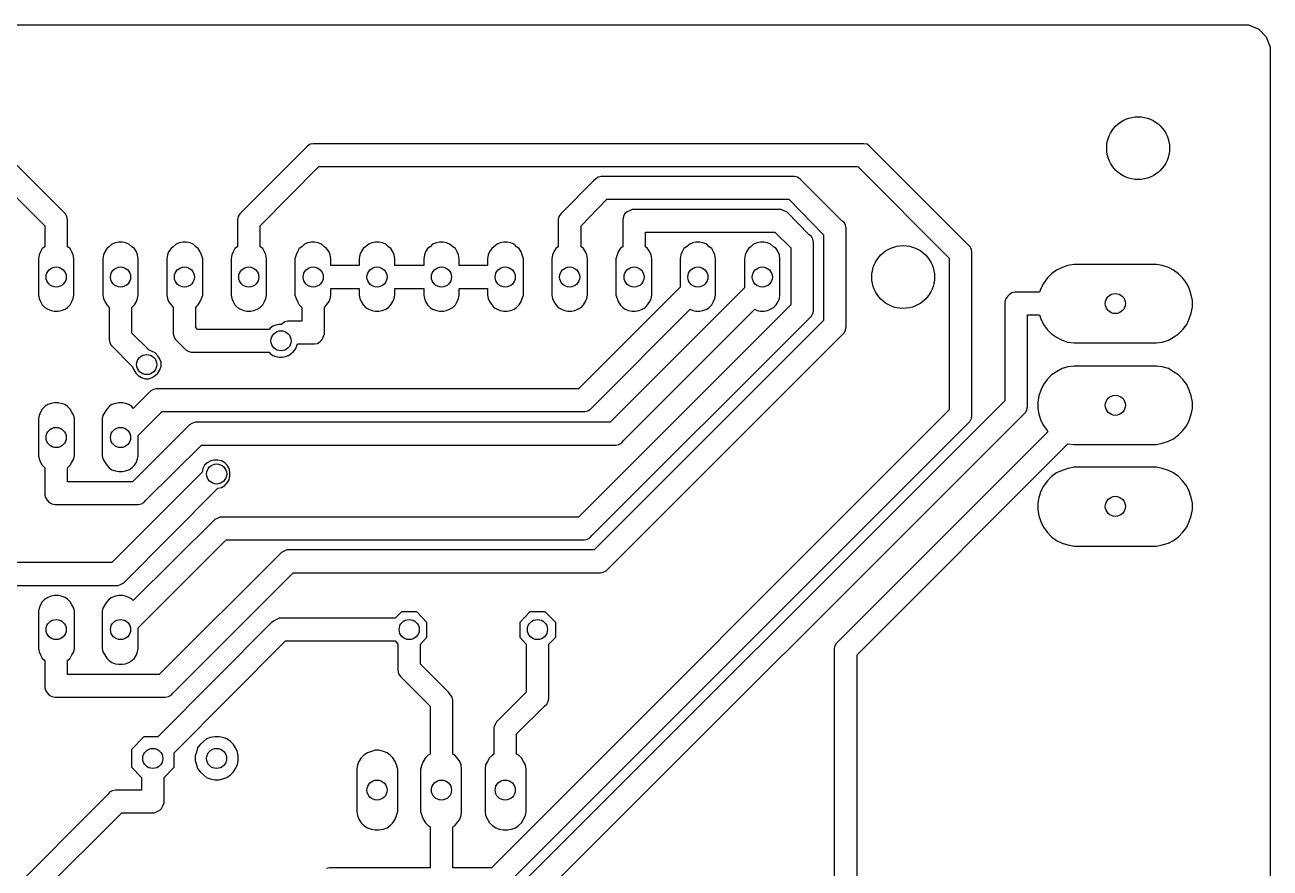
# Model space of a CAD drawing. Extents: x -4463 to -4217, y -2637 to -2584.
# Drawn here: x -4395.13 to -4345.57, y -2617.72 to -2584.17 of the extents above; entities that cross this region are included whole.
import ezdxf

# ---------------------------------------------------------------- set-up
doc = ezdxf.new("R2010")
doc.units = 0
doc.header["$MEASUREMENT"] = 0
for name, color, linetype in [('OBRYS', 7, 'Continuous'), ('SCIEZKI', 3, 'Continuous'), ('WIERCENIA', 10, 'Continuous')]:
    doc.layers.add(name, color=color, linetype=linetype)

msp = doc.modelspace()

# ---------------------------------------------------------------- linework, layer by layer
at = {"layer": 'OBRYS'}
for p, q in [((-4461.793, -2584.17), (-4346.426, -2584.17)), ((-4461.793, -2584.17), (-4346.426, -2584.17)), ((-4346.426, -2584.17), (-4346.023, -2584.346)), ((-4346.426, -2584.17), (-4346.023, -2584.346)), ((-4346.023, -2584.346), (-4345.722, -2584.648)), ((-4346.023, -2584.346), (-4345.722, -2584.648)), ((-4345.722, -2584.648), (-4345.571, -2585.05)), ((-4345.722, -2584.648), (-4345.571, -2585.05)), ((-4345.571, -2585.05), (-4345.571, -2636.537)), ((-4345.571, -2585.05), (-4345.571, -2636.537))]:
    msp.add_line(p, q, dxfattribs=at)
at = {"layer": 'SCIEZKI'}
for p, q in [((-4393.513, -2591.687), (-4397.686, -2587.539)), ((-4398.239, -2588.268), (-4394.342, -2592.165)), ((-4383.96, -2589.073), (-4386.574, -2591.687)), ((-4383.884, -2588.997), (-4383.96, -2589.073)), ((-4383.784, -2588.922), (-4383.884, -2588.997)), ((-4383.658, -2588.897), (-4383.784, -2588.922)), ((-4361.736, -2588.897), (-4383.658, -2588.897)), ((-4361.61, -2588.922), (-4361.736, -2588.897)), ((-4361.51, -2588.997), (-4361.61, -2588.922)), ((-4357.613, -2592.894), (-4361.51, -2588.997)), ((-4385.77, -2592.165), (-4383.432, -2589.802)), ((-4383.432, -2589.802), (-4361.987, -2589.802)), ((-4361.987, -2589.802), (-4358.342, -2593.447)), ((-4372.496, -2590.38), (-4373.803, -2591.687)), ((-4372.42, -2590.305), (-4372.496, -2590.38)), ((-4372.496, -2590.38), (-4372.496, -2590.38)), ((-4372.32, -2590.229), (-4372.42, -2590.305)), ((-4372.194, -2590.204), (-4372.32, -2590.229)), ((-4364.501, -2590.204), (-4372.194, -2590.204)), ((-4364.376, -2590.229), (-4364.501, -2590.204)), ((-4364.275, -2590.305), (-4364.376, -2590.229)), ((-4362.616, -2591.964), (-4364.275, -2590.305)), ((-4372.999, -2592.165), (-4371.968, -2591.109)), ((-4371.968, -2591.109), (-4364.727, -2591.109)), ((-4364.727, -2591.109), (-4363.345, -2592.517)), ((-4371.163, -2591.612), (-4371.264, -2591.687)), ((-4371.063, -2591.562), (-4371.163, -2591.612)), ((-4370.962, -2591.511), (-4371.063, -2591.562)), ((-4365.029, -2591.511), (-4370.962, -2591.511)), ((-4364.929, -2591.562), (-4365.029, -2591.511)), ((-4364.803, -2591.612), (-4364.929, -2591.562)), ((-4363.923, -2592.517), (-4364.803, -2591.612)), ((-4394.342, -2592.165), (-4394.342, -2592.995)), ((-4393.463, -2591.788), (-4393.513, -2591.687)), ((-4393.437, -2591.913), (-4393.463, -2591.788)), ((-4393.437, -2592.995), (-4393.437, -2591.913)), ((-4386.65, -2591.788), (-4386.675, -2591.913)), ((-4386.675, -2591.913), (-4386.675, -2592.995)), ((-4386.574, -2591.687), (-4386.65, -2591.788)), ((-4385.77, -2592.995), (-4385.77, -2592.165)), ((-4373.878, -2591.788), (-4373.904, -2591.913)), ((-4373.904, -2591.913), (-4373.904, -2592.995)), ((-4373.803, -2591.687), (-4373.878, -2591.788)), ((-4372.999, -2592.995), (-4372.999, -2592.165)), ((-4371.314, -2591.788), (-4371.339, -2591.913)), ((-4371.339, -2591.913), (-4371.339, -2592.995)), ((-4371.264, -2591.687), (-4371.314, -2591.788)), ((-4362.515, -2592.039), (-4362.616, -2591.964)), ((-4362.616, -2591.964), (-4362.616, -2591.964)), ((-4362.465, -2592.14), (-4362.515, -2592.039)), ((-4362.44, -2592.265), (-4362.465, -2592.14)), ((-4370.434, -2592.995), (-4370.434, -2592.416)), ((-4370.434, -2592.416), (-4365.281, -2592.416)), ((-4365.281, -2592.416), (-4364.652, -2593.045)), ((-4363.822, -2592.592), (-4363.923, -2592.517)), ((-4363.772, -2592.693), (-4363.822, -2592.592)), ((-4363.345, -2592.517), (-4363.345, -2595.936)), ((-4362.44, -2596.187), (-4362.44, -2592.265)), ((-4394.443, -2593.07), (-4394.518, -2593.196)), ((-4394.342, -2592.995), (-4394.443, -2593.07)), ((-4393.337, -2593.07), (-4393.437, -2592.995)), ((-4393.261, -2593.196), (-4393.337, -2593.07)), ((-4391.879, -2593.07), (-4391.954, -2593.196)), ((-4391.778, -2592.995), (-4391.879, -2593.07)), ((-4391.678, -2592.894), (-4391.778, -2592.995)), ((-4391.527, -2592.844), (-4391.678, -2592.894)), ((-4391.401, -2592.819), (-4391.527, -2592.844)), ((-4391.25, -2592.819), (-4391.401, -2592.819)), ((-4391.124, -2592.844), (-4391.25, -2592.819)), ((-4390.999, -2592.894), (-4391.124, -2592.844)), ((-4390.873, -2592.995), (-4390.999, -2592.894)), ((-4390.773, -2593.07), (-4390.873, -2592.995)), ((-4390.697, -2593.196), (-4390.773, -2593.07)), ((-4389.314, -2593.07), (-4389.415, -2593.196)), ((-4389.239, -2592.995), (-4389.314, -2593.07)), ((-4389.113, -2592.894), (-4389.239, -2592.995)), ((-4388.988, -2592.844), (-4389.113, -2592.894)), ((-4388.837, -2592.819), (-4388.988, -2592.844)), ((-4388.711, -2592.819), (-4388.837, -2592.819)), ((-4388.56, -2592.844), (-4388.711, -2592.819)), ((-4388.435, -2592.894), (-4388.56, -2592.844)), ((-4388.334, -2592.995), (-4388.435, -2592.894)), ((-4388.233, -2593.07), (-4388.334, -2592.995)), ((-4388.158, -2593.196), (-4388.233, -2593.07)), ((-4386.775, -2593.07), (-4386.851, -2593.196)), ((-4386.675, -2592.995), (-4386.775, -2593.07)), ((-4385.669, -2593.07), (-4385.77, -2592.995)), ((-4385.594, -2593.196), (-4385.669, -2593.07)), ((-4384.211, -2593.07), (-4384.286, -2593.196)), ((-4384.11, -2592.995), (-4384.211, -2593.07)), ((-4384.01, -2592.894), (-4384.11, -2592.995)), ((-4383.884, -2592.844), (-4384.01, -2592.894)), ((-4383.733, -2592.819), (-4383.884, -2592.844)), ((-4383.608, -2592.819), (-4383.733, -2592.819)), ((-4383.457, -2592.844), (-4383.608, -2592.819)), ((-4383.331, -2592.894), (-4383.457, -2592.844)), ((-4383.205, -2592.995), (-4383.331, -2592.894)), ((-4383.13, -2593.07), (-4383.205, -2592.995)), ((-4383.029, -2593.196), (-4383.13, -2593.07)), ((-4381.672, -2593.07), (-4381.747, -2593.196)), ((-4381.571, -2592.995), (-4381.672, -2593.07)), ((-4381.446, -2592.894), (-4381.571, -2592.995)), ((-4381.32, -2592.844), (-4381.446, -2592.894)), ((-4381.194, -2592.819), (-4381.32, -2592.844)), ((-4381.043, -2592.819), (-4381.194, -2592.819)), ((-4380.918, -2592.844), (-4381.043, -2592.819)), ((-4380.767, -2592.894), (-4380.918, -2592.844)), ((-4380.666, -2592.995), (-4380.767, -2592.894)), ((-4380.566, -2593.07), (-4380.666, -2592.995)), ((-4380.49, -2593.196), (-4380.566, -2593.07)), ((-4379.108, -2593.07), (-4379.183, -2593.196)), ((-4379.007, -2592.995), (-4379.108, -2593.07)), ((-4378.906, -2592.894), (-4379.007, -2592.995)), ((-4378.756, -2592.844), (-4378.906, -2592.894)), ((-4378.63, -2592.819), (-4378.756, -2592.844)), ((-4378.479, -2592.819), (-4378.63, -2592.819)), ((-4378.353, -2592.844), (-4378.479, -2592.819)), ((-4378.228, -2592.894), (-4378.353, -2592.844)), ((-4378.102, -2592.995), (-4378.228, -2592.894)), ((-4378.001, -2593.07), (-4378.102, -2592.995)), ((-4377.926, -2593.196), (-4378.001, -2593.07)), ((-4376.543, -2593.07), (-4376.644, -2593.196)), ((-4376.468, -2592.995), (-4376.543, -2593.07)), ((-4376.342, -2592.894), (-4376.468, -2592.995)), ((-4376.216, -2592.844), (-4376.342, -2592.894)), ((-4376.066, -2592.819), (-4376.216, -2592.844)), ((-4375.94, -2592.819), (-4376.066, -2592.819)), ((-4375.789, -2592.844), (-4375.94, -2592.819)), ((-4375.663, -2592.894), (-4375.789, -2592.844)), ((-4375.563, -2592.995), (-4375.663, -2592.894)), ((-4375.462, -2593.07), (-4375.563, -2592.995)), ((-4375.387, -2593.196), (-4375.462, -2593.07)), ((-4374.004, -2593.07), (-4374.08, -2593.196)), ((-4373.904, -2592.995), (-4374.004, -2593.07)), ((-4372.898, -2593.07), (-4372.999, -2592.995)), ((-4372.823, -2593.196), (-4372.898, -2593.07)), ((-4371.44, -2593.07), (-4371.515, -2593.196)), ((-4371.339, -2592.995), (-4371.44, -2593.07)), ((-4370.359, -2593.07), (-4370.434, -2592.995)), ((-4370.258, -2593.196), (-4370.359, -2593.07)), ((-4368.901, -2593.07), (-4368.976, -2593.196)), ((-4368.8, -2592.995), (-4368.901, -2593.07)), ((-4368.674, -2592.894), (-4368.8, -2592.995)), ((-4368.549, -2592.844), (-4368.674, -2592.894)), ((-4368.423, -2592.819), (-4368.549, -2592.844)), ((-4368.272, -2592.819), (-4368.423, -2592.819)), ((-4368.147, -2592.844), (-4368.272, -2592.819)), ((-4367.996, -2592.894), (-4368.147, -2592.844)), ((-4367.895, -2592.995), (-4367.996, -2592.894)), ((-4367.795, -2593.07), (-4367.895, -2592.995)), ((-4367.719, -2593.196), (-4367.795, -2593.07)), ((-4366.336, -2593.07), (-4366.412, -2593.196)), ((-4366.236, -2592.995), (-4366.336, -2593.07)), ((-4366.135, -2592.894), (-4366.236, -2592.995)), ((-4365.984, -2592.844), (-4366.135, -2592.894)), ((-4365.859, -2592.819), (-4365.984, -2592.844)), ((-4365.708, -2592.819), (-4365.859, -2592.819)), ((-4365.582, -2592.844), (-4365.708, -2592.819)), ((-4365.457, -2592.894), (-4365.582, -2592.844)), ((-4365.331, -2592.995), (-4365.457, -2592.894)), ((-4365.23, -2593.07), (-4365.331, -2592.995)), ((-4365.155, -2593.196), (-4365.23, -2593.07)), ((-4364.652, -2593.045), (-4364.652, -2595.307)), ((-4363.747, -2592.819), (-4363.772, -2592.693)), ((-4363.747, -2595.559), (-4363.747, -2592.819)), ((-4357.512, -2592.995), (-4357.613, -2592.894)), ((-4357.462, -2593.095), (-4357.512, -2592.995)), ((-4357.437, -2593.221), (-4357.462, -2593.095)), ((-4394.569, -2593.321), (-4394.594, -2593.472)), ((-4394.594, -2593.472), (-4394.594, -2594.93)), ((-4394.518, -2593.196), (-4394.569, -2593.321)), ((-4393.211, -2593.321), (-4393.261, -2593.196)), ((-4393.186, -2593.472), (-4393.211, -2593.321)), ((-4393.186, -2594.93), (-4393.186, -2593.472)), ((-4392.004, -2593.321), (-4392.03, -2593.472)), ((-4392.03, -2593.472), (-4392.03, -2594.93)), ((-4391.954, -2593.196), (-4392.004, -2593.321)), ((-4390.647, -2593.321), (-4390.697, -2593.196)), ((-4390.622, -2593.472), (-4390.647, -2593.321)), ((-4390.622, -2594.93), (-4390.622, -2593.472)), ((-4389.465, -2593.321), (-4389.49, -2593.472)), ((-4389.49, -2593.472), (-4389.49, -2594.93)), ((-4389.415, -2593.196), (-4389.465, -2593.321)), ((-4388.108, -2593.321), (-4388.158, -2593.196)), ((-4388.057, -2593.472), (-4388.108, -2593.321)), ((-4388.057, -2594.93), (-4388.057, -2593.472)), ((-4386.901, -2593.321), (-4386.926, -2593.472)), ((-4386.926, -2593.472), (-4386.926, -2594.93)), ((-4386.851, -2593.196), (-4386.901, -2593.321)), ((-4385.543, -2593.321), (-4385.594, -2593.196)), ((-4385.518, -2593.472), (-4385.543, -2593.321)), ((-4385.518, -2594.93), (-4385.518, -2593.472)), ((-4384.337, -2593.321), (-4384.387, -2593.472)), ((-4384.387, -2593.472), (-4384.387, -2594.93)), ((-4384.286, -2593.196), (-4384.337, -2593.321)), ((-4382.979, -2593.321), (-4383.029, -2593.196)), ((-4382.954, -2593.472), (-4382.979, -2593.321)), ((-4382.954, -2593.749), (-4382.954, -2593.472)), ((-4381.798, -2593.321), (-4381.823, -2593.472)), ((-4381.823, -2593.472), (-4381.823, -2593.749)), ((-4381.747, -2593.196), (-4381.798, -2593.321)), ((-4380.44, -2593.321), (-4380.49, -2593.196)), ((-4380.415, -2593.472), (-4380.44, -2593.321)), ((-4380.415, -2593.749), (-4380.415, -2593.472)), ((-4379.233, -2593.321), (-4379.258, -2593.472)), ((-4379.258, -2593.472), (-4379.258, -2593.749)), ((-4379.183, -2593.196), (-4379.233, -2593.321)), ((-4377.876, -2593.321), (-4377.926, -2593.196)), ((-4377.851, -2593.472), (-4377.876, -2593.321)), ((-4377.851, -2593.749), (-4377.851, -2593.472)), ((-4376.694, -2593.321), (-4376.719, -2593.472)), ((-4376.719, -2593.472), (-4376.719, -2593.749)), ((-4376.644, -2593.196), (-4376.694, -2593.321)), ((-4375.337, -2593.321), (-4375.387, -2593.196)), ((-4375.286, -2593.472), (-4375.337, -2593.321)), ((-4375.286, -2594.93), (-4375.286, -2593.472)), ((-4374.13, -2593.321), (-4374.155, -2593.472)), ((-4374.155, -2593.472), (-4374.155, -2594.93)), ((-4374.08, -2593.196), (-4374.13, -2593.321)), ((-4372.772, -2593.321), (-4372.823, -2593.196)), ((-4372.747, -2593.472), (-4372.772, -2593.321)), ((-4372.747, -2594.93), (-4372.747, -2593.472)), ((-4371.566, -2593.321), (-4371.616, -2593.472)), ((-4371.616, -2593.472), (-4371.616, -2594.93)), ((-4371.515, -2593.196), (-4371.566, -2593.321)), ((-4370.208, -2593.321), (-4370.258, -2593.196)), ((-4370.183, -2593.472), (-4370.208, -2593.321)), ((-4370.183, -2594.93), (-4370.183, -2593.472)), ((-4369.026, -2593.321), (-4369.052, -2593.472)), ((-4369.052, -2593.472), (-4369.052, -2594.603)), ((-4368.976, -2593.196), (-4369.026, -2593.321)), ((-4367.669, -2593.321), (-4367.719, -2593.196)), ((-4367.644, -2593.472), (-4367.669, -2593.321)), ((-4367.644, -2594.93), (-4367.644, -2593.472)), ((-4366.462, -2593.321), (-4366.487, -2593.472)), ((-4366.487, -2593.472), (-4366.487, -2594.629)), ((-4366.412, -2593.196), (-4366.462, -2593.321)), ((-4365.105, -2593.321), (-4365.155, -2593.196)), ((-4365.079, -2593.472), (-4365.105, -2593.321)), ((-4365.079, -2594.93), (-4365.079, -2593.472)), ((-4358.342, -2593.447), (-4358.342, -2599.481)), ((-4357.437, -2599.732), (-4357.437, -2593.221)), ((-4381.823, -2593.749), (-4382.954, -2593.749)), ((-4379.258, -2593.749), (-4380.415, -2593.749)), ((-4376.719, -2593.749), (-4377.851, -2593.749)), ((-4354.269, -2594.076), (-4354.445, -2594.252)), ((-4354.068, -2593.925), (-4354.269, -2594.076)), ((-4353.842, -2593.824), (-4354.068, -2593.925)), ((-4353.616, -2593.749), (-4353.842, -2593.824)), ((-4353.364, -2593.698), (-4353.616, -2593.749)), ((-4350.096, -2593.698), (-4353.364, -2593.698)), ((-4349.87, -2593.749), (-4350.096, -2593.698)), ((-4349.618, -2593.824), (-4349.87, -2593.749)), ((-4349.417, -2593.925), (-4349.618, -2593.824)), ((-4349.216, -2594.076), (-4349.417, -2593.925)), ((-4349.04, -2594.252), (-4349.216, -2594.076)), ((-4369.052, -2594.603), (-4373.099, -2598.651)), ((-4366.487, -2594.629), (-4371.842, -2599.983)), ((-4354.596, -2594.453), (-4354.697, -2594.654)), ((-4354.445, -2594.252), (-4354.596, -2594.453)), ((-4348.889, -2594.453), (-4349.04, -2594.252)), ((-4348.789, -2594.654), (-4348.889, -2594.453)), ((-4394.594, -2594.93), (-4394.569, -2595.056)), ((-4394.569, -2595.056), (-4394.518, -2595.182)), ((-4393.261, -2595.182), (-4393.211, -2595.056)), ((-4393.211, -2595.056), (-4393.186, -2594.93)), ((-4393.186, -2594.93), (-4393.186, -2594.93)), ((-4392.03, -2594.93), (-4392.004, -2595.056)), ((-4392.004, -2595.056), (-4391.954, -2595.182)), ((-4390.697, -2595.182), (-4390.647, -2595.056)), ((-4390.647, -2595.056), (-4390.622, -2594.93)), ((-4390.622, -2594.93), (-4390.622, -2594.93)), ((-4389.49, -2594.93), (-4389.465, -2595.056)), ((-4389.465, -2595.056), (-4389.415, -2595.182)), ((-4388.158, -2595.182), (-4388.108, -2595.056)), ((-4388.108, -2595.056), (-4388.057, -2594.93)), ((-4386.926, -2594.93), (-4386.901, -2595.056)), ((-4386.901, -2595.056), (-4386.851, -2595.182)), ((-4385.594, -2595.182), (-4385.543, -2595.056)), ((-4385.543, -2595.056), (-4385.518, -2594.93)), ((-4384.387, -2594.93), (-4384.337, -2595.056)), ((-4384.337, -2595.056), (-4384.286, -2595.182)), ((-4383.029, -2595.182), (-4382.979, -2595.056)), ((-4382.979, -2595.056), (-4382.954, -2594.93)), ((-4382.954, -2594.93), (-4382.954, -2594.654)), ((-4382.954, -2594.654), (-4381.823, -2594.654)), ((-4381.823, -2594.654), (-4381.823, -2594.93)), ((-4381.823, -2594.93), (-4381.798, -2595.056)), ((-4381.798, -2595.056), (-4381.747, -2595.182)), ((-4380.49, -2595.182), (-4380.44, -2595.056)), ((-4380.44, -2595.056), (-4380.415, -2594.93)), ((-4380.415, -2594.93), (-4380.415, -2594.654)), ((-4380.415, -2594.654), (-4379.258, -2594.654)), ((-4379.258, -2594.654), (-4379.258, -2594.93)), ((-4379.258, -2594.93), (-4379.233, -2595.056)), ((-4379.233, -2595.056), (-4379.183, -2595.182)), ((-4377.926, -2595.182), (-4377.876, -2595.056)), ((-4377.876, -2595.056), (-4377.851, -2594.93)), ((-4377.851, -2594.93), (-4377.851, -2594.654)), ((-4377.851, -2594.654), (-4376.719, -2594.654)), ((-4376.719, -2594.654), (-4376.719, -2594.93)), ((-4376.719, -2594.93), (-4376.694, -2595.056)), ((-4376.694, -2595.056), (-4376.644, -2595.182)), ((-4375.387, -2595.182), (-4375.337, -2595.056)), ((-4375.337, -2595.056), (-4375.286, -2594.93)), ((-4375.286, -2594.93), (-4375.286, -2594.93)), ((-4374.155, -2594.93), (-4374.13, -2595.056)), ((-4374.13, -2595.056), (-4374.08, -2595.182)), ((-4372.823, -2595.182), (-4372.772, -2595.056)), ((-4372.772, -2595.056), (-4372.747, -2594.93)), ((-4372.747, -2594.93), (-4372.747, -2594.93)), ((-4371.616, -2594.93), (-4371.566, -2595.056)), ((-4371.566, -2595.056), (-4371.515, -2595.182)), ((-4370.258, -2595.182), (-4370.208, -2595.056)), ((-4370.208, -2595.056), (-4370.183, -2594.93)), ((-4367.719, -2595.182), (-4367.669, -2595.056)), ((-4367.669, -2595.056), (-4367.644, -2594.93)), ((-4367.644, -2594.93), (-4367.644, -2594.93)), ((-4365.155, -2595.182), (-4365.105, -2595.056)), ((-4365.105, -2595.056), (-4365.079, -2594.93)), ((-4356.104, -2595.081), (-4356.13, -2595.207)), ((-4356.029, -2594.981), (-4356.104, -2595.081)), ((-4355.954, -2594.905), (-4356.029, -2594.981)), ((-4355.853, -2594.83), (-4355.954, -2594.905)), ((-4355.727, -2594.805), (-4355.853, -2594.83)), ((-4354.747, -2594.805), (-4355.727, -2594.805)), ((-4354.697, -2594.654), (-4354.747, -2594.805)), ((-4348.713, -2594.905), (-4348.789, -2594.654)), ((-4348.663, -2595.131), (-4348.713, -2594.905)), ((-4348.663, -2595.383), (-4348.663, -2595.131)), ((-4394.518, -2595.182), (-4394.443, -2595.307)), ((-4394.443, -2595.307), (-4394.342, -2595.408)), ((-4394.342, -2595.408), (-4394.217, -2595.483)), ((-4394.217, -2595.483), (-4394.091, -2595.534)), ((-4394.091, -2595.534), (-4393.965, -2595.559)), ((-4393.965, -2595.559), (-4393.814, -2595.559)), ((-4393.814, -2595.559), (-4393.689, -2595.534)), ((-4393.689, -2595.534), (-4393.538, -2595.483)), ((-4393.538, -2595.483), (-4393.437, -2595.408)), ((-4393.437, -2595.408), (-4393.337, -2595.307)), ((-4393.337, -2595.307), (-4393.261, -2595.182)), ((-4391.954, -2595.182), (-4391.879, -2595.307)), ((-4391.879, -2595.307), (-4391.778, -2595.408)), ((-4391.778, -2595.408), (-4391.778, -2596.69)), ((-4390.873, -2595.408), (-4390.773, -2595.307)), ((-4390.873, -2596.439), (-4390.873, -2595.408)), ((-4390.773, -2595.307), (-4390.697, -2595.182)), ((-4389.415, -2595.182), (-4389.314, -2595.307)), ((-4389.314, -2595.307), (-4389.239, -2595.408)), ((-4389.239, -2595.408), (-4389.239, -2596.464)), ((-4388.334, -2595.408), (-4388.233, -2595.307)), ((-4388.334, -2596.212), (-4388.334, -2595.408)), ((-4388.233, -2595.307), (-4388.158, -2595.182)), ((-4386.851, -2595.182), (-4386.775, -2595.307)), ((-4386.775, -2595.307), (-4386.675, -2595.408)), ((-4386.675, -2595.408), (-4386.549, -2595.483)), ((-4386.549, -2595.483), (-4386.423, -2595.534)), ((-4386.423, -2595.534), (-4386.298, -2595.559)), ((-4386.298, -2595.559), (-4386.147, -2595.559)), ((-4386.147, -2595.559), (-4386.021, -2595.534)), ((-4386.021, -2595.534), (-4385.895, -2595.483)), ((-4385.895, -2595.483), (-4385.77, -2595.408)), ((-4385.77, -2595.408), (-4385.669, -2595.307)), ((-4385.669, -2595.307), (-4385.594, -2595.182)), ((-4384.286, -2595.182), (-4384.211, -2595.307)), ((-4384.211, -2595.307), (-4384.11, -2595.408)), ((-4384.11, -2595.408), (-4384.11, -2595.961)), ((-4383.205, -2595.408), (-4383.13, -2595.307)), ((-4383.205, -2596.464), (-4383.205, -2595.408)), ((-4383.13, -2595.307), (-4383.029, -2595.182)), ((-4381.747, -2595.182), (-4381.672, -2595.307)), ((-4381.672, -2595.307), (-4381.571, -2595.408)), ((-4381.571, -2595.408), (-4381.446, -2595.483)), ((-4381.446, -2595.483), (-4381.32, -2595.534)), ((-4381.32, -2595.534), (-4381.194, -2595.559)), ((-4381.194, -2595.559), (-4381.043, -2595.559)), ((-4381.043, -2595.559), (-4380.918, -2595.534)), ((-4380.918, -2595.534), (-4380.767, -2595.483)), ((-4380.767, -2595.483), (-4380.666, -2595.408)), ((-4380.666, -2595.408), (-4380.566, -2595.307)), ((-4380.566, -2595.307), (-4380.49, -2595.182)), ((-4379.183, -2595.182), (-4379.108, -2595.307)), ((-4379.108, -2595.307), (-4379.007, -2595.408)), ((-4379.007, -2595.408), (-4378.906, -2595.483)), ((-4378.906, -2595.483), (-4378.756, -2595.534)), ((-4378.756, -2595.534), (-4378.63, -2595.559)), ((-4378.63, -2595.559), (-4378.479, -2595.559)), ((-4378.479, -2595.559), (-4378.353, -2595.534)), ((-4378.353, -2595.534), (-4378.228, -2595.483)), ((-4378.228, -2595.483), (-4378.102, -2595.408)), ((-4378.102, -2595.408), (-4378.001, -2595.307)), ((-4378.001, -2595.307), (-4377.926, -2595.182)), ((-4376.644, -2595.182), (-4376.543, -2595.307)), ((-4376.543, -2595.307), (-4376.468, -2595.408)), ((-4376.468, -2595.408), (-4376.342, -2595.483)), ((-4376.342, -2595.483), (-4376.216, -2595.534)), ((-4376.216, -2595.534), (-4376.066, -2595.559)), ((-4376.066, -2595.559), (-4375.94, -2595.559)), ((-4375.94, -2595.559), (-4375.789, -2595.534)), ((-4375.789, -2595.534), (-4375.663, -2595.483)), ((-4375.663, -2595.483), (-4375.563, -2595.408)), ((-4375.563, -2595.408), (-4375.462, -2595.307)), ((-4375.462, -2595.307), (-4375.387, -2595.182)), ((-4374.08, -2595.182), (-4374.004, -2595.307)), ((-4374.004, -2595.307), (-4373.904, -2595.408)), ((-4373.904, -2595.408), (-4373.778, -2595.483)), ((-4373.778, -2595.483), (-4373.652, -2595.534)), ((-4373.652, -2595.534), (-4373.526, -2595.559)), ((-4373.526, -2595.559), (-4373.376, -2595.559)), ((-4373.376, -2595.559), (-4373.25, -2595.534)), ((-4373.25, -2595.534), (-4373.124, -2595.483)), ((-4373.124, -2595.483), (-4372.999, -2595.408)), ((-4364.652, -2595.307), (-4373.099, -2603.754)), ((-4372.999, -2595.408), (-4372.898, -2595.307)), ((-4372.898, -2595.307), (-4372.823, -2595.182)), ((-4372.546, -2599.38), (-4368.649, -2595.483)), ((-4371.515, -2595.182), (-4371.44, -2595.307)), ((-4371.44, -2595.307), (-4371.339, -2595.408)), ((-4371.339, -2595.408), (-4371.239, -2595.483)), ((-4371.314, -2600.712), (-4366.085, -2595.483)), ((-4371.239, -2595.483), (-4371.113, -2595.534)), ((-4371.113, -2595.534), (-4370.962, -2595.559)), ((-4370.962, -2595.559), (-4370.837, -2595.559)), ((-4370.837, -2595.559), (-4370.686, -2595.534)), ((-4370.686, -2595.534), (-4370.56, -2595.483)), ((-4370.56, -2595.483), (-4370.434, -2595.408)), ((-4370.434, -2595.408), (-4370.359, -2595.307)), ((-4370.359, -2595.307), (-4370.258, -2595.182)), ((-4368.649, -2595.483), (-4368.549, -2595.534)), ((-4368.549, -2595.534), (-4368.423, -2595.559)), ((-4368.423, -2595.559), (-4368.272, -2595.559)), ((-4368.272, -2595.559), (-4368.147, -2595.534)), ((-4368.147, -2595.534), (-4367.996, -2595.483)), ((-4367.996, -2595.483), (-4367.895, -2595.408)), ((-4367.895, -2595.408), (-4367.795, -2595.307)), ((-4367.795, -2595.307), (-4367.719, -2595.182)), ((-4366.085, -2595.483), (-4365.984, -2595.534)), ((-4365.984, -2595.534), (-4365.859, -2595.559)), ((-4365.859, -2595.559), (-4365.708, -2595.559)), ((-4365.708, -2595.559), (-4365.582, -2595.534)), ((-4365.582, -2595.534), (-4365.457, -2595.483)), ((-4365.457, -2595.483), (-4365.331, -2595.408)), ((-4365.331, -2595.408), (-4365.23, -2595.307)), ((-4365.23, -2595.307), (-4365.155, -2595.182)), ((-4363.772, -2595.659), (-4363.747, -2595.559)), ((-4356.13, -2595.207), (-4356.13, -2599.129)), ((-4348.789, -2595.86), (-4348.713, -2595.634)), ((-4348.713, -2595.634), (-4348.663, -2595.383)), ((-4385.141, -2596.112), (-4385.267, -2596.162)), ((-4385.015, -2596.087), (-4385.141, -2596.112)), ((-4384.94, -2596.087), (-4385.015, -2596.087)), ((-4384.89, -2596.062), (-4384.94, -2596.087)), ((-4384.789, -2595.986), (-4384.89, -2596.062)), ((-4384.664, -2595.961), (-4384.789, -2595.986)), ((-4384.11, -2595.961), (-4384.664, -2595.961)), ((-4372.571, -2604.483), (-4363.822, -2595.76)), ((-4363.345, -2595.936), (-4372.471, -2605.062)), ((-4363.822, -2595.76), (-4363.772, -2595.659)), ((-4355.225, -2599.355), (-4355.225, -2595.71)), ((-4355.225, -2595.71), (-4354.747, -2595.71)), ((-4354.747, -2595.71), (-4354.697, -2595.86)), ((-4354.697, -2595.86), (-4354.596, -2596.087)), ((-4354.596, -2596.087), (-4354.445, -2596.288)), ((-4349.04, -2596.288), (-4348.889, -2596.087)), ((-4348.889, -2596.087), (-4348.789, -2595.86)), ((-4390.194, -2597.117), (-4390.873, -2596.439)), ((-4389.239, -2596.464), (-4389.189, -2596.59)), ((-4389.189, -2596.59), (-4389.138, -2596.69)), ((-4388.259, -2596.288), (-4388.334, -2596.212)), ((-4385.418, -2596.288), (-4388.259, -2596.288)), ((-4385.367, -2596.238), (-4385.418, -2596.288)), ((-4385.267, -2596.162), (-4385.367, -2596.238)), ((-4383.306, -2596.69), (-4383.256, -2596.59)), ((-4383.256, -2596.59), (-4383.205, -2596.464)), ((-4371.918, -2605.816), (-4362.515, -2596.414)), ((-4362.515, -2596.414), (-4362.465, -2596.313)), ((-4362.465, -2596.313), (-4362.44, -2596.187)), ((-4354.445, -2596.288), (-4354.269, -2596.464)), ((-4354.269, -2596.464), (-4354.068, -2596.59)), ((-4354.068, -2596.59), (-4353.842, -2596.715)), ((-4349.618, -2596.715), (-4349.417, -2596.59)), ((-4349.417, -2596.59), (-4349.216, -2596.464)), ((-4349.216, -2596.464), (-4349.04, -2596.288)), ((-4391.778, -2596.69), (-4391.753, -2596.816)), ((-4391.753, -2596.816), (-4391.703, -2596.916)), ((-4391.703, -2596.916), (-4390.848, -2597.771)), ((-4390.069, -2597.168), (-4390.194, -2597.117)), ((-4389.138, -2596.69), (-4388.711, -2597.117)), ((-4388.711, -2597.117), (-4388.61, -2597.168)), ((-4384.437, -2597.168), (-4384.362, -2597.067)), ((-4384.362, -2597.067), (-4384.312, -2596.941)), ((-4384.312, -2596.941), (-4384.286, -2596.866)), ((-4384.286, -2596.866), (-4383.608, -2596.866)), ((-4383.608, -2596.866), (-4383.482, -2596.841)), ((-4383.482, -2596.841), (-4383.381, -2596.766)), ((-4383.381, -2596.766), (-4383.306, -2596.69)), ((-4353.842, -2596.715), (-4353.616, -2596.791)), ((-4353.616, -2596.791), (-4353.364, -2596.816)), ((-4353.364, -2596.816), (-4350.096, -2596.816)), ((-4350.096, -2596.816), (-4349.87, -2596.791)), ((-4349.87, -2596.791), (-4349.618, -2596.715)), ((-4389.943, -2597.218), (-4390.069, -2597.168)), ((-4389.842, -2597.344), (-4389.943, -2597.218)), ((-4389.767, -2597.469), (-4389.842, -2597.344)), ((-4389.717, -2597.595), (-4389.767, -2597.469)), ((-4389.717, -2597.746), (-4389.717, -2597.595)), ((-4388.61, -2597.168), (-4388.51, -2597.193)), ((-4388.51, -2597.193), (-4385.418, -2597.193)), ((-4385.418, -2597.193), (-4385.367, -2597.243)), ((-4385.367, -2597.243), (-4385.267, -2597.319)), ((-4385.267, -2597.319), (-4385.141, -2597.369)), ((-4385.141, -2597.369), (-4385.015, -2597.394)), ((-4385.015, -2597.394), (-4384.89, -2597.394)), ((-4384.89, -2597.394), (-4384.764, -2597.369)), ((-4384.764, -2597.369), (-4384.638, -2597.319)), ((-4384.638, -2597.319), (-4384.538, -2597.243)), ((-4384.538, -2597.243), (-4384.437, -2597.168)), ((-4390.848, -2597.771), (-4390.798, -2597.897)), ((-4390.798, -2597.897), (-4390.722, -2598.023)), ((-4390.722, -2598.023), (-4390.622, -2598.123)), ((-4389.943, -2598.123), (-4389.842, -2598.023)), ((-4389.842, -2598.023), (-4389.767, -2597.897)), ((-4389.767, -2597.897), (-4389.717, -2597.746)), ((-4354.269, -2598.098), (-4354.445, -2598.274)), ((-4354.068, -2597.972), (-4354.269, -2598.098)), ((-4353.842, -2597.847), (-4354.068, -2597.972)), ((-4353.616, -2597.771), (-4353.842, -2597.847)), ((-4353.364, -2597.746), (-4353.616, -2597.771)), ((-4350.096, -2597.746), (-4353.364, -2597.746)), ((-4349.87, -2597.771), (-4350.096, -2597.746)), ((-4349.618, -2597.847), (-4349.87, -2597.771)), ((-4349.417, -2597.972), (-4349.618, -2597.847)), ((-4349.216, -2598.098), (-4349.417, -2597.972)), ((-4349.04, -2598.274), (-4349.216, -2598.098)), ((-4390.622, -2598.123), (-4390.496, -2598.198)), ((-4390.496, -2598.198), (-4390.345, -2598.249)), ((-4390.345, -2598.249), (-4390.219, -2598.249)), ((-4390.219, -2598.249), (-4390.069, -2598.198)), ((-4390.069, -2598.198), (-4389.943, -2598.123)), ((-4354.596, -2598.475), (-4354.697, -2598.701)), ((-4354.445, -2598.274), (-4354.596, -2598.475)), ((-4348.889, -2598.475), (-4349.04, -2598.274)), ((-4348.789, -2598.701), (-4348.889, -2598.475)), ((-4390.119, -2598.726), (-4390.823, -2599.43)), ((-4390.018, -2598.676), (-4390.119, -2598.726)), ((-4389.918, -2598.651), (-4390.018, -2598.676)), ((-4373.099, -2598.651), (-4389.918, -2598.651)), ((-4354.772, -2598.928), (-4354.822, -2599.179)), ((-4354.697, -2598.701), (-4354.772, -2598.928)), ((-4348.713, -2598.928), (-4348.789, -2598.701)), ((-4348.663, -2599.179), (-4348.713, -2598.928)), ((-4394.518, -2599.581), (-4394.569, -2599.707)), ((-4394.443, -2599.455), (-4394.518, -2599.581)), ((-4394.342, -2599.355), (-4394.443, -2599.455)), ((-4394.217, -2599.28), (-4394.342, -2599.355)), ((-4394.091, -2599.229), (-4394.217, -2599.28)), ((-4393.965, -2599.204), (-4394.091, -2599.229)), ((-4393.814, -2599.204), (-4393.965, -2599.204)), ((-4393.689, -2599.229), (-4393.814, -2599.204)), ((-4393.538, -2599.28), (-4393.689, -2599.229)), ((-4393.437, -2599.355), (-4393.538, -2599.28)), ((-4393.337, -2599.455), (-4393.437, -2599.355)), ((-4393.261, -2599.581), (-4393.337, -2599.455)), ((-4393.186, -2599.707), (-4393.261, -2599.581)), ((-4391.954, -2599.581), (-4392.03, -2599.707)), ((-4391.879, -2599.455), (-4391.954, -2599.581)), ((-4391.778, -2599.355), (-4391.879, -2599.455)), ((-4391.678, -2599.28), (-4391.778, -2599.355)), ((-4391.527, -2599.229), (-4391.678, -2599.28)), ((-4391.401, -2599.204), (-4391.527, -2599.229)), ((-4391.25, -2599.204), (-4391.401, -2599.204)), ((-4391.124, -2599.229), (-4391.25, -2599.204)), ((-4390.999, -2599.28), (-4391.124, -2599.229)), ((-4390.873, -2599.355), (-4390.999, -2599.28)), ((-4390.823, -2599.43), (-4390.873, -2599.355)), ((-4390.622, -2600.511), (-4389.666, -2599.556)), ((-4389.666, -2599.556), (-4372.848, -2599.556)), ((-4356.13, -2599.129), (-4377.272, -2620.246)), ((-4358.342, -2599.481), (-4376.568, -2617.707)), ((-4376.543, -2620.799), (-4355.3, -2599.581)), ((-4372.848, -2599.556), (-4372.722, -2599.531)), ((-4372.722, -2599.531), (-4372.621, -2599.455)), ((-4372.621, -2599.455), (-4372.546, -2599.38)), ((-4355.3, -2599.581), (-4355.25, -2599.481)), ((-4355.25, -2599.481), (-4355.225, -2599.355)), ((-4354.822, -2599.179), (-4354.822, -2599.43)), ((-4354.822, -2599.43), (-4354.772, -2599.657)), ((-4348.713, -2599.657), (-4348.663, -2599.43)), ((-4348.663, -2599.43), (-4348.663, -2599.179)), ((-4394.569, -2599.707), (-4394.594, -2599.833)), ((-4394.594, -2599.833), (-4394.594, -2601.316)), ((-4393.161, -2599.833), (-4393.186, -2599.707)), ((-4393.161, -2601.316), (-4393.161, -2599.833)), ((-4392.03, -2599.707), (-4392.055, -2599.833)), ((-4392.055, -2599.833), (-4392.055, -2601.316)), ((-4388.585, -2600.084), (-4390.848, -2602.347)), ((-4388.485, -2600.034), (-4388.585, -2600.084)), ((-4388.359, -2599.983), (-4388.485, -2600.034)), ((-4371.842, -2599.983), (-4388.359, -2599.983)), ((-4376.015, -2618.436), (-4357.512, -2599.933)), ((-4357.512, -2599.933), (-4357.462, -2599.833)), ((-4357.462, -2599.833), (-4357.437, -2599.732)), ((-4354.772, -2599.657), (-4354.697, -2599.908)), ((-4354.697, -2599.908), (-4354.596, -2600.109)), ((-4348.889, -2600.109), (-4348.789, -2599.908)), ((-4348.789, -2599.908), (-4348.713, -2599.657)), ((-4390.622, -2601.316), (-4390.622, -2600.511)), ((-4354.42, -2600.361), (-4362.842, -2608.782)), ((-4354.596, -2600.109), (-4354.445, -2600.31)), ((-4354.445, -2600.31), (-4354.42, -2600.361)), ((-4349.417, -2600.637), (-4349.216, -2600.486)), ((-4349.216, -2600.486), (-4349.04, -2600.31)), ((-4349.04, -2600.31), (-4348.889, -2600.109)), ((-4390.32, -2603.076), (-4388.108, -2600.888)), ((-4388.108, -2600.888), (-4371.616, -2600.888)), ((-4371.616, -2600.888), (-4371.49, -2600.863)), ((-4371.49, -2600.863), (-4371.39, -2600.813)), ((-4371.39, -2600.813), (-4371.314, -2600.712)), ((-4362.012, -2609.235), (-4353.616, -2600.838)), ((-4353.616, -2600.838), (-4353.364, -2600.863)), ((-4353.364, -2600.863), (-4350.096, -2600.863)), ((-4350.096, -2600.863), (-4349.87, -2600.813)), ((-4349.87, -2600.813), (-4349.618, -2600.738)), ((-4349.618, -2600.738), (-4349.417, -2600.637)), ((-4394.594, -2601.316), (-4394.569, -2601.442)), ((-4394.569, -2601.442), (-4394.518, -2601.567)), ((-4394.518, -2601.567), (-4394.443, -2601.693)), ((-4393.337, -2601.693), (-4393.261, -2601.567)), ((-4393.261, -2601.567), (-4393.186, -2601.442)), ((-4393.186, -2601.442), (-4393.161, -2601.316)), ((-4393.161, -2601.316), (-4393.161, -2601.316)), ((-4392.055, -2601.316), (-4392.03, -2601.442)), ((-4392.03, -2601.442), (-4391.954, -2601.567)), ((-4391.954, -2601.567), (-4391.879, -2601.693)), ((-4390.773, -2601.693), (-4390.697, -2601.567)), ((-4390.697, -2601.567), (-4390.647, -2601.442)), ((-4390.647, -2601.442), (-4390.622, -2601.316)), ((-4387.731, -2601.517), (-4387.881, -2601.592)), ((-4387.605, -2601.492), (-4387.731, -2601.517)), ((-4387.454, -2601.492), (-4387.605, -2601.492)), ((-4387.303, -2601.517), (-4387.454, -2601.492)), ((-4387.178, -2601.592), (-4387.303, -2601.517)), ((-4394.443, -2601.693), (-4394.342, -2601.794)), ((-4394.342, -2601.794), (-4394.342, -2601.794)), ((-4394.342, -2601.794), (-4394.342, -2602.875)), ((-4393.437, -2601.794), (-4393.337, -2601.693)), ((-4393.437, -2602.347), (-4393.437, -2601.794)), ((-4393.437, -2601.794), (-4393.437, -2601.794)), ((-4391.879, -2601.693), (-4391.778, -2601.794)), ((-4391.778, -2601.794), (-4391.678, -2601.869)), ((-4391.678, -2601.869), (-4391.527, -2601.919)), ((-4388.083, -2601.969), (-4391.678, -2605.565)), ((-4391.527, -2601.919), (-4391.401, -2601.944)), ((-4391.401, -2601.944), (-4391.25, -2601.944)), ((-4391.25, -2601.944), (-4391.124, -2601.919)), ((-4391.124, -2601.919), (-4390.999, -2601.869)), ((-4390.999, -2601.869), (-4390.873, -2601.794)), ((-4390.873, -2601.794), (-4390.773, -2601.693)), ((-4388.057, -2601.819), (-4388.083, -2601.969)), ((-4387.982, -2601.693), (-4388.057, -2601.819)), ((-4387.881, -2601.592), (-4387.982, -2601.693)), ((-4387.077, -2601.693), (-4387.178, -2601.592)), ((-4387.002, -2601.819), (-4387.077, -2601.693)), ((-4386.976, -2601.969), (-4387.002, -2601.819)), ((-4386.976, -2602.12), (-4386.976, -2601.969)), ((-4354.068, -2601.995), (-4354.269, -2602.145)), ((-4353.842, -2601.894), (-4354.068, -2601.995)), ((-4353.616, -2601.819), (-4353.842, -2601.894)), ((-4353.364, -2601.768), (-4353.616, -2601.819)), ((-4350.096, -2601.768), (-4353.364, -2601.768)), ((-4349.87, -2601.819), (-4350.096, -2601.768)), ((-4349.618, -2601.894), (-4349.87, -2601.819)), ((-4349.417, -2601.995), (-4349.618, -2601.894)), ((-4349.216, -2602.145), (-4349.417, -2601.995)), ((-4390.848, -2602.347), (-4393.437, -2602.347)), ((-4387.454, -2602.598), (-4387.303, -2602.573)), ((-4387.303, -2602.573), (-4387.178, -2602.497)), ((-4387.178, -2602.497), (-4387.077, -2602.397)), ((-4387.077, -2602.397), (-4387.002, -2602.271)), ((-4387.002, -2602.271), (-4386.976, -2602.12)), ((-4354.596, -2602.523), (-4354.697, -2602.724)), ((-4354.445, -2602.321), (-4354.596, -2602.523)), ((-4354.269, -2602.145), (-4354.445, -2602.321)), ((-4349.04, -2602.321), (-4349.216, -2602.145)), ((-4348.889, -2602.523), (-4349.04, -2602.321)), ((-4348.789, -2602.724), (-4348.889, -2602.523)), ((-4394.342, -2602.875), (-4394.317, -2602.975)), ((-4394.317, -2602.975), (-4394.242, -2603.076)), ((-4391.2, -2606.369), (-4387.454, -2602.598)), ((-4354.772, -2602.975), (-4354.822, -2603.201)), ((-4354.697, -2602.724), (-4354.772, -2602.975)), ((-4348.713, -2602.975), (-4348.789, -2602.724)), ((-4348.663, -2603.201), (-4348.713, -2602.975)), ((-4394.242, -2603.076), (-4394.166, -2603.176)), ((-4394.166, -2603.176), (-4394.066, -2603.226)), ((-4394.066, -2603.226), (-4393.94, -2603.252)), ((-4393.94, -2603.252), (-4390.622, -2603.252)), ((-4390.622, -2603.252), (-4390.496, -2603.226)), ((-4390.496, -2603.226), (-4390.395, -2603.176)), ((-4390.395, -2603.176), (-4390.32, -2603.076)), ((-4354.822, -2603.201), (-4354.822, -2603.453)), ((-4354.822, -2603.453), (-4354.772, -2603.704)), ((-4348.713, -2603.704), (-4348.663, -2603.453)), ((-4348.663, -2603.453), (-4348.663, -2603.201)), ((-4387.58, -2603.855), (-4390.823, -2607.073)), ((-4387.479, -2603.805), (-4387.58, -2603.855)), ((-4387.379, -2603.754), (-4387.479, -2603.805)), ((-4373.099, -2603.754), (-4387.379, -2603.754)), ((-4354.772, -2603.704), (-4354.697, -2603.93)), ((-4354.697, -2603.93), (-4354.596, -2604.157)), ((-4348.889, -2604.157), (-4348.789, -2603.93)), ((-4348.789, -2603.93), (-4348.713, -2603.704)), ((-4372.647, -2604.584), (-4372.571, -2604.483)), ((-4354.596, -2604.157), (-4354.445, -2604.358)), ((-4354.445, -2604.358), (-4354.269, -2604.534)), ((-4354.269, -2604.534), (-4354.068, -2604.685)), ((-4349.417, -2604.685), (-4349.216, -2604.534)), ((-4349.216, -2604.534), (-4349.04, -2604.358)), ((-4349.04, -2604.358), (-4348.889, -2604.157)), ((-4390.622, -2608.154), (-4387.127, -2604.659)), ((-4387.127, -2604.659), (-4372.873, -2604.659)), ((-4372.873, -2604.659), (-4372.747, -2604.634)), ((-4372.747, -2604.634), (-4372.647, -2604.584)), ((-4354.068, -2604.685), (-4353.842, -2604.785)), ((-4353.842, -2604.785), (-4353.616, -2604.861)), ((-4353.616, -2604.861), (-4353.364, -2604.911)), ((-4353.364, -2604.911), (-4350.096, -2604.911)), ((-4353.364, -2604.911), (-4353.364, -2604.911)), ((-4350.096, -2604.911), (-4349.87, -2604.861)), ((-4349.87, -2604.861), (-4349.618, -2604.785)), ((-4349.618, -2604.785), (-4349.417, -2604.685)), ((-4384.915, -2605.162), (-4389.792, -2610.014)), ((-4384.814, -2605.112), (-4384.915, -2605.162)), ((-4384.714, -2605.062), (-4384.814, -2605.112)), ((-4372.471, -2605.062), (-4384.714, -2605.062)), ((-4391.678, -2605.565), (-4399.044, -2605.565)), ((-4389.239, -2610.743), (-4384.462, -2605.967)), ((-4384.462, -2605.967), (-4372.219, -2605.967)), ((-4372.219, -2605.967), (-4372.119, -2605.942)), ((-4372.119, -2605.942), (-4371.993, -2605.891)), ((-4371.993, -2605.891), (-4371.918, -2605.816)), ((-4398.541, -2606.47), (-4391.426, -2606.47)), ((-4391.426, -2606.47), (-4391.3, -2606.419)), ((-4391.3, -2606.419), (-4391.2, -2606.369)), ((-4394.342, -2607.023), (-4394.443, -2607.123)), ((-4394.217, -2606.947), (-4394.342, -2607.023)), ((-4394.091, -2606.897), (-4394.217, -2606.947)), ((-4393.965, -2606.872), (-4394.091, -2606.897)), ((-4393.814, -2606.872), (-4393.965, -2606.872)), ((-4393.689, -2606.897), (-4393.814, -2606.872)), ((-4393.538, -2606.947), (-4393.689, -2606.897)), ((-4393.437, -2607.023), (-4393.538, -2606.947)), ((-4393.337, -2607.123), (-4393.437, -2607.023)), ((-4391.778, -2607.023), (-4391.879, -2607.123)), ((-4391.678, -2606.947), (-4391.778, -2607.023)), ((-4391.527, -2606.897), (-4391.678, -2606.947)), ((-4391.401, -2606.872), (-4391.527, -2606.897)), ((-4391.25, -2606.872), (-4391.401, -2606.872)), ((-4391.124, -2606.897), (-4391.25, -2606.872)), ((-4390.999, -2606.947), (-4391.124, -2606.897)), ((-4390.873, -2607.023), (-4390.999, -2606.947)), ((-4390.823, -2607.073), (-4390.873, -2607.023)), ((-4394.569, -2607.375), (-4394.594, -2607.5)), ((-4394.594, -2607.5), (-4394.594, -2608.984)), ((-4394.518, -2607.249), (-4394.569, -2607.375)), ((-4394.443, -2607.123), (-4394.518, -2607.249)), ((-4393.261, -2607.249), (-4393.337, -2607.123)), ((-4393.186, -2607.375), (-4393.261, -2607.249)), ((-4393.161, -2607.5), (-4393.186, -2607.375)), ((-4393.161, -2608.984), (-4393.161, -2607.5)), ((-4392.03, -2607.375), (-4392.055, -2607.5)), ((-4392.055, -2607.5), (-4392.055, -2608.984)), ((-4391.954, -2607.249), (-4392.03, -2607.375)), ((-4391.879, -2607.123), (-4391.954, -2607.249)), ((-4380.138, -2607.525), (-4380.39, -2607.777)), ((-4379.535, -2607.525), (-4380.138, -2607.525)), ((-4379.133, -2607.953), (-4379.535, -2607.525)), ((-4375.035, -2607.525), (-4375.437, -2607.953)), ((-4374.432, -2607.525), (-4375.035, -2607.525)), ((-4374.004, -2607.953), (-4374.432, -2607.525)), ((-4385.317, -2607.953), (-4389.842, -2612.503)), ((-4385.217, -2607.877), (-4385.317, -2607.953)), ((-4385.116, -2607.827), (-4385.217, -2607.877)), ((-4385.015, -2607.777), (-4385.116, -2607.827)), ((-4381.471, -2607.777), (-4385.015, -2607.777)), ((-4380.39, -2607.777), (-4381.471, -2607.777)), ((-4381.471, -2607.777), (-4381.471, -2607.777)), ((-4379.133, -2608.531), (-4379.133, -2607.953)), ((-4375.437, -2607.953), (-4375.437, -2608.531)), ((-4375.437, -2607.953), (-4375.437, -2607.953)), ((-4374.004, -2608.531), (-4374.004, -2607.953)), ((-4390.622, -2608.984), (-4390.622, -2608.154)), ((-4394.594, -2608.984), (-4394.569, -2609.109)), ((-4393.186, -2609.109), (-4393.161, -2608.984)), ((-4392.055, -2608.984), (-4392.03, -2609.109)), ((-4390.647, -2609.109), (-4390.622, -2608.984)), ((-4390.622, -2608.984), (-4390.622, -2608.984)), ((-4389.189, -2613.132), (-4384.764, -2608.682)), ((-4384.764, -2608.682), (-4381.345, -2608.682)), ((-4381.345, -2608.682), (-4381.345, -2608.682)), ((-4381.345, -2608.682), (-4380.39, -2608.682)), ((-4380.39, -2608.682), (-4380.289, -2608.808)), ((-4380.289, -2608.808), (-4380.289, -2609.863)), ((-4379.384, -2608.808), (-4379.133, -2608.531)), ((-4379.384, -2609.612), (-4379.384, -2608.808)), ((-4375.437, -2608.531), (-4375.186, -2608.808)), ((-4375.186, -2608.808), (-4375.186, -2610.718)), ((-4374.281, -2608.808), (-4374.004, -2608.531)), ((-4374.281, -2610.97), (-4374.281, -2608.808)), ((-4362.892, -2608.883), (-4362.917, -2608.984)), ((-4362.917, -2608.984), (-4362.917, -2624.897)), ((-4362.842, -2608.782), (-4362.892, -2608.883)), ((-4394.569, -2609.109), (-4394.518, -2609.235)), ((-4394.518, -2609.235), (-4394.443, -2609.361)), ((-4394.443, -2609.361), (-4394.342, -2609.461)), ((-4394.342, -2609.461), (-4394.342, -2609.461)), ((-4394.342, -2609.461), (-4394.342, -2610.542)), ((-4393.437, -2609.461), (-4393.337, -2609.361)), ((-4393.437, -2610.014), (-4393.437, -2609.461)), ((-4393.437, -2609.461), (-4393.437, -2609.461)), ((-4393.337, -2609.361), (-4393.261, -2609.235)), ((-4393.261, -2609.235), (-4393.186, -2609.109)), ((-4392.03, -2609.109), (-4391.954, -2609.235)), ((-4391.954, -2609.235), (-4391.879, -2609.361)), ((-4391.879, -2609.361), (-4391.778, -2609.461)), ((-4391.778, -2609.461), (-4391.678, -2609.537)), ((-4390.999, -2609.537), (-4390.873, -2609.461)), ((-4390.873, -2609.461), (-4390.773, -2609.361)), ((-4390.773, -2609.361), (-4390.697, -2609.235)), ((-4390.697, -2609.235), (-4390.647, -2609.109)), ((-4362.012, -2625.149), (-4362.012, -2609.235)), ((-4389.792, -2610.014), (-4393.437, -2610.014)), ((-4391.678, -2609.537), (-4391.527, -2609.587)), ((-4391.527, -2609.587), (-4391.401, -2609.612)), ((-4391.401, -2609.612), (-4391.25, -2609.612)), ((-4391.25, -2609.612), (-4391.124, -2609.587)), ((-4391.124, -2609.587), (-4390.999, -2609.537)), ((-4380.289, -2609.863), (-4380.264, -2609.989)), ((-4380.264, -2609.989), (-4380.189, -2610.09)), ((-4378.278, -2610.718), (-4379.384, -2609.612)), ((-4380.189, -2610.09), (-4379.007, -2611.271)), ((-4394.342, -2610.542), (-4394.317, -2610.643)), ((-4394.317, -2610.643), (-4394.242, -2610.743)), ((-4394.242, -2610.743), (-4394.166, -2610.844)), ((-4394.166, -2610.844), (-4394.066, -2610.894)), ((-4394.066, -2610.894), (-4393.94, -2610.919)), ((-4393.94, -2610.919), (-4389.541, -2610.919)), ((-4389.541, -2610.919), (-4389.415, -2610.894)), ((-4389.415, -2610.894), (-4389.314, -2610.844)), ((-4389.314, -2610.844), (-4389.239, -2610.743)), ((-4378.203, -2610.819), (-4378.278, -2610.718)), ((-4378.127, -2610.919), (-4378.203, -2610.819)), ((-4378.102, -2611.02), (-4378.127, -2610.919)), ((-4375.186, -2610.718), (-4376.367, -2611.9)), ((-4374.306, -2611.095), (-4374.281, -2610.97)), ((-4379.007, -2611.271), (-4379.007, -2613.182)), ((-4378.102, -2613.182), (-4378.102, -2611.02)), ((-4375.563, -2612.377), (-4374.457, -2611.271)), ((-4374.457, -2611.271), (-4374.356, -2611.196)), ((-4374.356, -2611.196), (-4374.306, -2611.095)), ((-4376.367, -2611.9), (-4376.418, -2612)), ((-4376.418, -2612), (-4376.468, -2612.126)), ((-4376.468, -2612.126), (-4376.468, -2613.182)), ((-4375.563, -2613.182), (-4375.563, -2612.377)), ((-4390.395, -2612.503), (-4390.898, -2613.006)), ((-4389.842, -2612.503), (-4390.395, -2612.503)), ((-4388.259, -2612.931), (-4388.309, -2613.107)), ((-4388.158, -2612.805), (-4388.259, -2612.931)), ((-4388.032, -2612.679), (-4388.158, -2612.805)), ((-4387.907, -2612.579), (-4388.032, -2612.679)), ((-4387.756, -2612.528), (-4387.907, -2612.579)), ((-4387.58, -2612.503), (-4387.756, -2612.528)), ((-4387.404, -2612.503), (-4387.58, -2612.503)), ((-4387.253, -2612.528), (-4387.404, -2612.503)), ((-4387.102, -2612.579), (-4387.253, -2612.528)), ((-4386.951, -2612.679), (-4387.102, -2612.579)), ((-4386.826, -2612.805), (-4386.951, -2612.679)), ((-4386.75, -2612.931), (-4386.826, -2612.805)), ((-4386.675, -2613.107), (-4386.75, -2612.931)), ((-4390.898, -2613.006), (-4390.898, -2613.71)), ((-4389.189, -2613.71), (-4389.189, -2613.132)), ((-4388.309, -2613.107), (-4388.359, -2613.257)), ((-4388.359, -2613.257), (-4388.359, -2613.433)), ((-4388.359, -2613.257), (-4388.359, -2613.257)), ((-4388.359, -2613.433), (-4388.309, -2613.609)), ((-4386.65, -2613.257), (-4386.675, -2613.107)), ((-4386.675, -2613.609), (-4386.65, -2613.433)), ((-4386.65, -2613.433), (-4386.65, -2613.257)), ((-4381.848, -2613.484), (-4381.898, -2613.609)), ((-4381.747, -2613.333), (-4381.848, -2613.484)), ((-4381.647, -2613.232), (-4381.747, -2613.333)), ((-4381.496, -2613.132), (-4381.647, -2613.232)), ((-4381.345, -2613.081), (-4381.496, -2613.132)), ((-4381.194, -2613.031), (-4381.345, -2613.081)), ((-4381.043, -2613.031), (-4381.194, -2613.031)), ((-4380.867, -2613.081), (-4381.043, -2613.031)), ((-4380.717, -2613.132), (-4380.867, -2613.081)), ((-4380.591, -2613.232), (-4380.717, -2613.132)), ((-4380.49, -2613.333), (-4380.591, -2613.232)), ((-4380.39, -2613.484), (-4380.49, -2613.333)), ((-4380.339, -2613.609), (-4380.39, -2613.484)), ((-4379.284, -2613.484), (-4379.334, -2613.609)), ((-4379.183, -2613.333), (-4379.284, -2613.484)), ((-4379.082, -2613.232), (-4379.183, -2613.333)), ((-4379.007, -2613.182), (-4379.082, -2613.232)), ((-4378.027, -2613.232), (-4378.102, -2613.182)), ((-4377.926, -2613.333), (-4378.027, -2613.232)), ((-4377.825, -2613.484), (-4377.926, -2613.333)), ((-4377.775, -2613.609), (-4377.825, -2613.484)), ((-4376.719, -2613.484), (-4376.795, -2613.609)), ((-4376.644, -2613.333), (-4376.719, -2613.484)), ((-4376.518, -2613.232), (-4376.644, -2613.333)), ((-4376.468, -2613.182), (-4376.518, -2613.232)), ((-4375.487, -2613.232), (-4375.563, -2613.182)), ((-4375.362, -2613.333), (-4375.487, -2613.232)), ((-4375.286, -2613.484), (-4375.362, -2613.333)), ((-4375.211, -2613.609), (-4375.286, -2613.484)), ((-4390.898, -2613.71), (-4390.496, -2614.112)), ((-4389.591, -2614.112), (-4389.189, -2613.71)), ((-4388.309, -2613.609), (-4388.259, -2613.76)), ((-4388.259, -2613.76), (-4388.158, -2613.886)), ((-4388.158, -2613.886), (-4388.032, -2614.012)), ((-4386.951, -2614.012), (-4386.826, -2613.886)), ((-4386.826, -2613.886), (-4386.75, -2613.76)), ((-4386.75, -2613.76), (-4386.675, -2613.609)), ((-4381.898, -2613.609), (-4381.923, -2613.785)), ((-4381.923, -2613.785), (-4381.923, -2615.47)), ((-4381.923, -2613.785), (-4381.923, -2613.785)), ((-4380.289, -2613.785), (-4380.339, -2613.609)), ((-4380.289, -2615.47), (-4380.289, -2613.785)), ((-4379.334, -2613.609), (-4379.384, -2613.785)), ((-4379.384, -2613.785), (-4379.384, -2615.47)), ((-4377.75, -2613.785), (-4377.775, -2613.609)), ((-4377.75, -2615.47), (-4377.75, -2613.785)), ((-4376.795, -2613.609), (-4376.82, -2613.785)), ((-4376.82, -2613.785), (-4376.82, -2615.47)), ((-4375.186, -2613.785), (-4375.211, -2613.609)), ((-4375.186, -2615.47), (-4375.186, -2613.785)), ((-4390.496, -2614.112), (-4390.496, -2614.615)), ((-4389.591, -2615.118), (-4389.591, -2614.112)), ((-4388.032, -2614.012), (-4387.907, -2614.112)), ((-4387.907, -2614.112), (-4387.756, -2614.162)), ((-4387.756, -2614.162), (-4387.58, -2614.213)), ((-4387.58, -2614.213), (-4387.404, -2614.213)), ((-4387.404, -2614.213), (-4387.253, -2614.162)), ((-4387.253, -2614.162), (-4387.102, -2614.112)), ((-4387.102, -2614.112), (-4386.951, -2614.012)), ((-4391.828, -2614.791), (-4396.328, -2619.291)), ((-4391.753, -2614.69), (-4391.828, -2614.791)), ((-4391.652, -2614.64), (-4391.753, -2614.69)), ((-4391.527, -2614.615), (-4391.652, -2614.64)), ((-4390.496, -2614.615), (-4391.527, -2614.615)), ((-4389.867, -2615.47), (-4389.767, -2615.419)), ((-4389.767, -2615.419), (-4389.692, -2615.344)), ((-4389.692, -2615.344), (-4389.641, -2615.243)), ((-4389.641, -2615.243), (-4389.591, -2615.118)), ((-4395.876, -2620.095), (-4391.275, -2615.52)), ((-4391.275, -2615.52), (-4389.993, -2615.52)), ((-4389.993, -2615.52), (-4389.867, -2615.47)), ((-4381.923, -2615.47), (-4381.898, -2615.621)), ((-4381.898, -2615.621), (-4381.848, -2615.771)), ((-4381.848, -2615.771), (-4381.747, -2615.922)), ((-4381.747, -2615.922), (-4381.647, -2616.023)), ((-4380.591, -2616.023), (-4380.49, -2615.922)), ((-4380.49, -2615.922), (-4380.39, -2615.771)), ((-4380.39, -2615.771), (-4380.339, -2615.621)), ((-4380.339, -2615.621), (-4380.289, -2615.47)), ((-4379.384, -2615.47), (-4379.334, -2615.621)), ((-4379.334, -2615.621), (-4379.284, -2615.771)), ((-4379.284, -2615.771), (-4379.183, -2615.922)), ((-4379.183, -2615.922), (-4379.082, -2616.023)), ((-4378.027, -2616.023), (-4377.926, -2615.922)), ((-4377.926, -2615.922), (-4377.825, -2615.771)), ((-4377.825, -2615.771), (-4377.775, -2615.621)), ((-4377.775, -2615.621), (-4377.75, -2615.47)), ((-4376.82, -2615.47), (-4376.795, -2615.621)), ((-4376.795, -2615.621), (-4376.719, -2615.771)), ((-4376.719, -2615.771), (-4376.644, -2615.922)), ((-4376.644, -2615.922), (-4376.518, -2616.023)), ((-4375.487, -2616.023), (-4375.362, -2615.922)), ((-4375.362, -2615.922), (-4375.286, -2615.771)), ((-4375.286, -2615.771), (-4375.211, -2615.621)), ((-4375.211, -2615.621), (-4375.186, -2615.47)), ((-4381.647, -2616.023), (-4381.496, -2616.123)), ((-4381.496, -2616.123), (-4381.345, -2616.174)), ((-4381.345, -2616.174), (-4381.194, -2616.199)), ((-4381.194, -2616.199), (-4381.043, -2616.199)), ((-4381.043, -2616.199), (-4380.867, -2616.174)), ((-4380.867, -2616.174), (-4380.717, -2616.123)), ((-4380.717, -2616.123), (-4380.591, -2616.023)), ((-4379.082, -2616.023), (-4379.007, -2616.073)), ((-4379.007, -2616.073), (-4379.007, -2617.707)), ((-4378.102, -2616.073), (-4378.027, -2616.023)), ((-4378.102, -2617.707), (-4378.102, -2616.073)), ((-4376.518, -2616.023), (-4376.392, -2616.123)), ((-4376.392, -2616.123), (-4376.242, -2616.174)), ((-4376.242, -2616.174), (-4376.091, -2616.199)), ((-4376.091, -2616.199), (-4375.915, -2616.199)), ((-4375.915, -2616.199), (-4375.764, -2616.174)), ((-4375.764, -2616.174), (-4375.613, -2616.123)), ((-4375.613, -2616.123), (-4375.487, -2616.023)), ((-4383.004, -2617.707), (-4383.13, -2617.732)), ((-4379.007, -2617.707), (-4383.004, -2617.707)), ((-4376.568, -2617.707), (-4378.102, -2617.707))]:
    msp.add_line(p, q, dxfattribs=at)
at = {"layer": 'WIERCENIA', "linetype": 'Continuous'}
for centre, radius in [((-4350.825, -2589.073), 1.25), ((-4360.177, -2594.201), 1.25), ((-4393.89, -2594.201), 0.4), ((-4391.326, -2594.201), 0.4), ((-4388.786, -2594.201), 0.4), ((-4386.222, -2594.201), 0.4), ((-4383.658, -2594.201), 0.4), ((-4381.119, -2594.201), 0.4), ((-4378.554, -2594.201), 0.4), ((-4376.015, -2594.201), 0.4), ((-4373.451, -2594.201), 0.4), ((-4370.887, -2594.201), 0.4), ((-4368.348, -2594.201), 0.4), ((-4365.783, -2594.201), 0.4), ((-4351.73, -2595.257), 0.4), ((-4384.94, -2596.74), 0.4), ((-4390.286, -2597.685), 0.4), ((-4351.73, -2599.305), 0.4), ((-4393.89, -2600.587), 0.4), ((-4391.326, -2600.587), 0.4), ((-4387.503, -2602.039), 0.4), ((-4351.73, -2603.327), 0.4), ((-4393.89, -2608.229), 0.4), ((-4391.326, -2608.229), 0.4), ((-4379.837, -2608.229), 0.4), ((-4374.733, -2608.229), 0.4), ((-4390.043, -2613.358), 0.4), ((-4387.504, -2613.358), 0.4), ((-4381.119, -2614.615), 0.4), ((-4378.554, -2614.615), 0.4), ((-4376.015, -2614.615), 0.4)]:
    msp.add_circle(centre, radius, dxfattribs=at)

doc.saveas('drawing.dxf')
